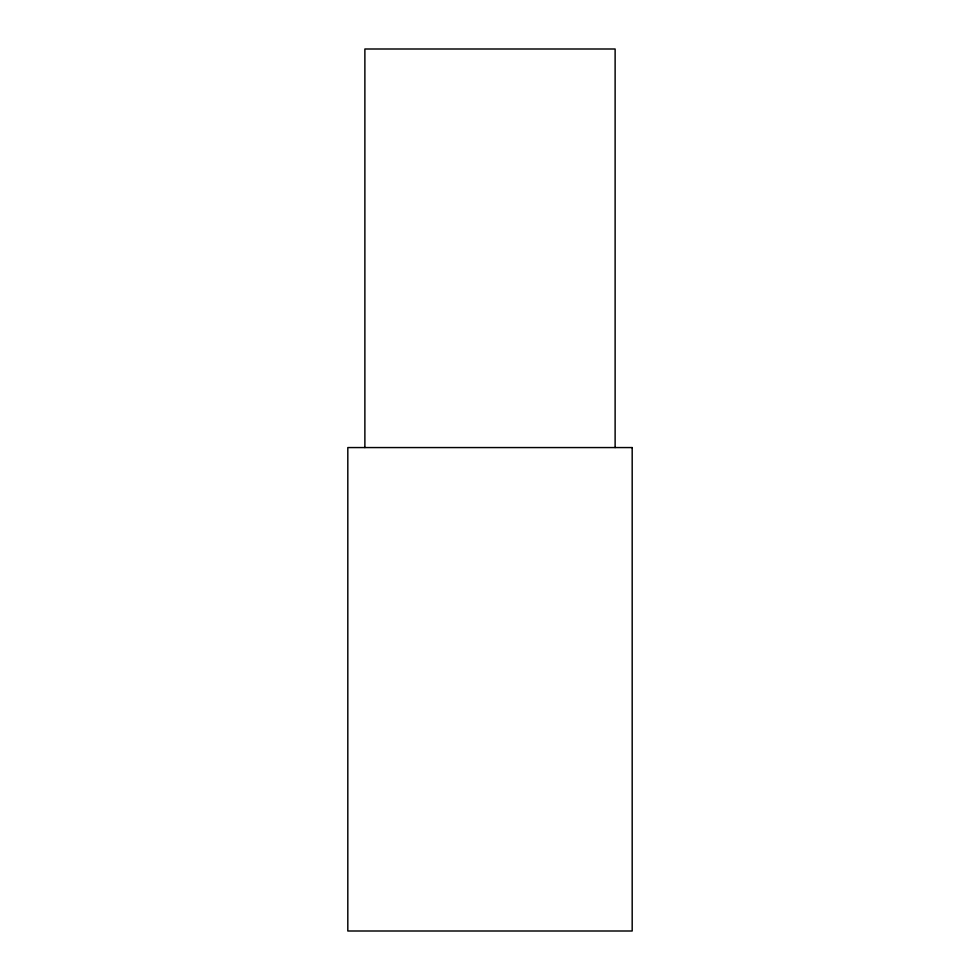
<?xml version="1.0" encoding="UTF-8"?>
<svg xmlns="http://www.w3.org/2000/svg" width="980" height="980" viewBox="0 0 980 980"><rect width="100%" height="100%" fill="white"/><g stroke="black" fill="none" stroke-linecap="round" stroke-linejoin="round"><path stroke-width="1.47" d="M615.122 447.566L615.122 49L364.879 49L364.879 447.566M632.186 447.566L347.814 447.566L347.814 931L632.186 931L632.186 447.566"/></g></svg>
